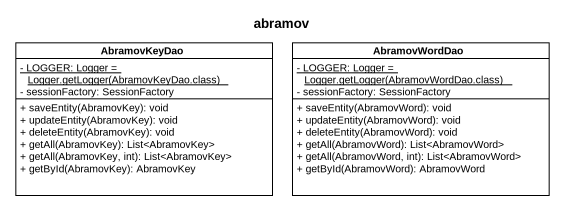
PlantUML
@startuml
title abramov
hide circle
hide empty members
skinparam classAttributeIconSize 0
class AbramovKeyDao {
  {static} {field} - LOGGER: Logger = Logger.getLogger(AbramovKeyDao.class)
  - sessionFactory: SessionFactory
  + saveEntity(AbramovKey): void
  + updateEntity(AbramovKey): void
  + deleteEntity(AbramovKey): void
  + getAll(AbramovKey): List<AbramovKey>
  + getAll(AbramovKey, int): List<AbramovKey>
  + getById(AbramovKey): AbramovKey
}
class AbramovWordDao {
  {static} {field} - LOGGER: Logger = Logger.getLogger(AbramovWordDao.class)
  - sessionFactory: SessionFactory
  + saveEntity(AbramovWord): void
  + updateEntity(AbramovWord): void
  + deleteEntity(AbramovWord): void
  + getAll(AbramovWord): List<AbramovWord>
  + getAll(AbramovWord, int): List<AbramovWord>
  + getById(AbramovWord): AbramovWord
}
@enduml
